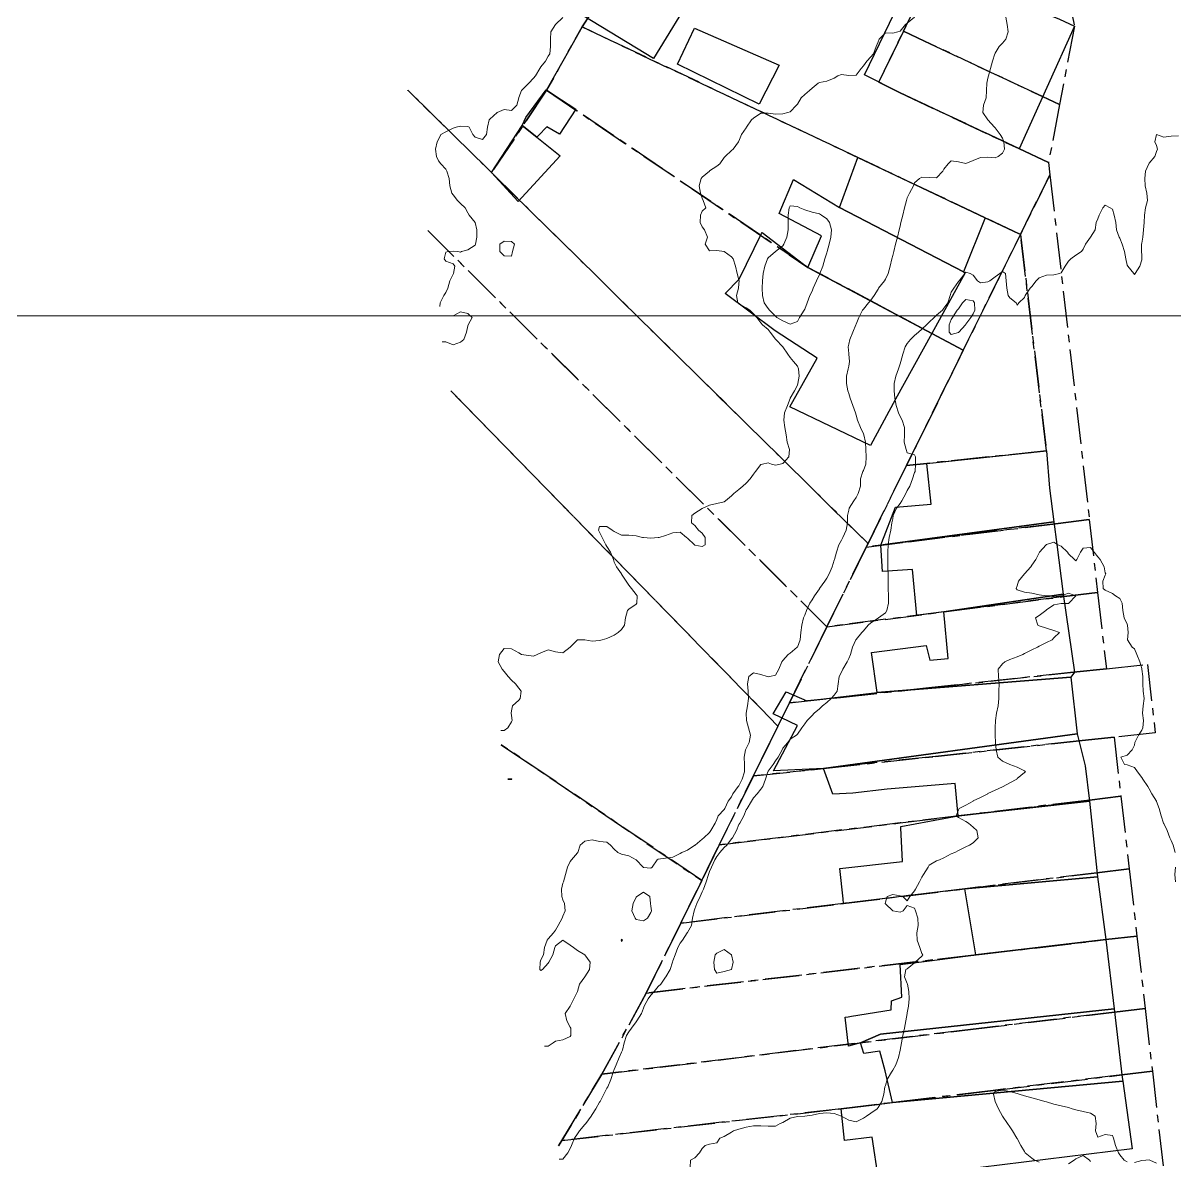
# Model space of a CAD drawing. Header units: centimetres. Extents: x 0 to 642158, y -847 to 649707.
# Drawn here: x 615771.9 to 615850.5, y 621129.7 to 621207.4 of the extents above; entities that cross this region are included whole.
import ezdxf

# ---------------------------------------------------------------- set-up
doc = ezdxf.new("R2010")
doc.units = ezdxf.units.CM
doc.header["$MEASUREMENT"] = 0
doc.linetypes.add('CENTERX2', pattern=[4, 2.5, -0.5, 0.5, -0.5])
doc.layers.add('MEV_grille', color=254, linetype='Continuous', lineweight=9)
doc.layers.add('WAL_topographie 0.5', color=253, linetype='Continuous', lineweight=20)
doc.layers.add('SPW_batiments', color=7, linetype='Continuous')
doc.layers.add('SPW_parcellaire cadastral', color=7, linetype='CENTERX2', lineweight=25, true_color=0xff0542)

# ---------------------------------------------------------------- blocks, each defined once
blk = doc.blocks.new('*U114')
at = {"layer": 'MEV_grille', "transparency": 33554687}
blk.add_lwpolyline([(-1338.461, 0), (1338.461, 0)], dxfattribs=at)
blk = doc.blocks.new('*U115')
at = {"layer": 'MEV_grille', "color": 0, "linetype": 'ByBlock', "lineweight": -2, "transparency": 16777216}
blk.add_blockref('*U114', (0, -1200), dxfattribs=at)

msp = doc.modelspace()

# ---------------------------------------------------------------- linework, layer by layer
at = {"layer": 'SPW_batiments'}
for points in [[(615814.939, 621204.925), (615810.175, 621207.824), (615815.842, 621217.136), (615820.607, 621214.237), (615814.939, 621204.925)], [(615834.048, 621211.08), (615842.624, 621207.623), (615843.655, 621207.131), (615839.878, 621198.777), (615831.712, 621202.61), (615829.327, 621203.82), (615833.059, 621211.545), (615834.048, 621211.08)], [(615823.499, 621204.479), (615822.135, 621201.808), (615816.557, 621204.537), (615817.723, 621207.01), (615823.499, 621204.479)], [(615809.638, 621201.473), (615808.525, 621199.78), (615807.658, 621200.265), (615807.078, 621199.669), (615806.968, 621199.556), (615805.957, 621200.361), (615806.211, 621200.903), (615807.598, 621202.787), (615809.638, 621201.473)], [(615806.968, 621199.556), (615808.568, 621198.282), (615805.701, 621195.17), (615803.875, 621197.145), (615805.957, 621200.361), (615806.968, 621199.556)], [(615827.615, 621194.768), (615828.879, 621198.175), (615837.568, 621194.061), (615836.073, 621190.374), (615827.615, 621194.768)], [(615827.615, 621194.768), (615836.073, 621190.374), (615836.187, 621190.315), (615833.921, 621186.164), (615825.471, 621190.676), (615826.388, 621192.839), (615823.497, 621194.349), (615824.477, 621196.678), (615827.615, 621194.768)], [(615825.471, 621190.676), (615833.921, 621186.164), (615831.436, 621181.677), (615829.747, 621178.529), (615824.242, 621181.166), (615826.087, 621184.482), (615823.225, 621186.335), (615819.83, 621188.902), (615820.779, 621189.88), (615822.31, 621192.983), (615822.343, 621193.049), (615825.471, 621190.676)], [(615841.956, 621175.609), (615842.251, 621173.319), (615830.744, 621171.753), (615830.448, 621171.726), (615830.513, 621171.893), (615831.454, 621174.315), (615833.883, 621174.505), (615833.585, 621177.302), (615841.738, 621178.151), (615841.956, 621175.609)], [(615842.452, 621171.754), (615842.887, 621168.364), (615834.748, 621167.162), (615832.895, 621166.912), (615832.613, 621170.065), (615830.565, 621169.931), (615830.448, 621171.726), (615830.744, 621171.753), (615842.251, 621173.319), (615842.452, 621171.754)], [(615843.663, 621163.049), (615843.415, 621162.712), (615830.192, 621161.667), (615829.816, 621164.393), (615833.535, 621164.865), (615833.777, 621163.879), (615835.046, 621163.982), (615834.748, 621167.162), (615842.887, 621168.364), (615843.663, 621163.049)], [(615843.848, 621158.843), (615826.529, 621156.479), (615823.127, 621156.32), (615824.762, 621159.411), (615823.089, 621160.205), (615823.977, 621161.698), (615825.396, 621161.085), (615830.192, 621161.667), (615843.415, 621162.712), (615843.848, 621158.843)], [(615844.383, 621156.655), (615844.679, 621154.253), (615835.711, 621153.236), (615835.518, 621155.452), (615830.866, 621155.067), (615828.522, 621154.799), (615827.17, 621154.718), (615826.529, 621156.479), (615843.848, 621158.843), (615844.383, 621156.655)], [(615845.216, 621149.08), (615836.173, 621148.265), (615827.903, 621147.262), (615827.867, 621147.584), (615827.635, 621149.65), (615831.914, 621150.117), (615831.801, 621152.424), (615831.796, 621152.526), (615835.711, 621153.236), (615844.679, 621154.253), (615845.216, 621149.08)], [(615845.802, 621144.794), (615836.918, 621143.753), (615836.173, 621148.265), (615845.216, 621149.08), (615845.802, 621144.794)], [(615846.356, 621140.069), (615830.416, 621138.333), (615829.056, 621137.748), (615828.229, 621137.525), (615828.005, 621139.494), (615828.209, 621139.527), (615828.432, 621139.563), (615831.147, 621139.997), (615831.178, 621140.626), (615831.874, 621140.87), (615831.769, 621143.103), (615833.758, 621143.344), (615836.918, 621143.753), (615845.802, 621144.794), (615846.356, 621140.069)], [(615846.917, 621135.393), (615846.947, 621135.144), (615831.235, 621133.674), (615830.743, 621135.836), (615830.378, 621137.172), (615829.288, 621137.034), (615829.056, 621137.748), (615830.416, 621138.333), (615846.356, 621140.069), (615846.917, 621135.393)], [(615847.596, 621130.527), (615837.233, 621129.244), (615830.283, 621128.442), (615829.847, 621131.302), (615827.966, 621131.079), (615827.734, 621133.252), (615831.235, 621133.674), (615846.947, 621135.144), (615847.596, 621130.527)]]:
    msp.add_lwpolyline(points, dxfattribs=at)
at = {"layer": 'SPW_parcellaire cadastral'}
for points in [[(615792.146, 621244.882), (615802.692, 621238.119), (615821.922, 621225.394), (615810.061, 621207.085), (615807.636, 621202.763)], [(615841.885, 621197.833), (615841.98, 621197.003), (615839.969, 621192.925), (615837.569, 621194.062), (615828.88, 621198.176), (615810.061, 621207.085), (615821.922, 621225.394), (615836.597, 621216.088), (615834.051, 621211.079), (615831.984, 621206.8), (615830.305, 621203.325), (615831.713, 621202.61), (615839.856, 621198.787), (615841.885, 621197.833)], [(615831.984, 621206.8), (615834.051, 621211.079), (615836.597, 621216.088), (615841.912, 621213.799), (615842.345, 621213.612), (615843.655, 621207.131), (615842.64, 621201.8), (615841.485, 621202.33), (615833.429, 621206.12), (615831.984, 621206.8)], [(615807.636, 621202.763), (615810.061, 621207.085), (615828.88, 621198.176), (615837.569, 621194.062), (615839.969, 621192.925), (615836.069, 621185.018), (615833.922, 621186.164), (615825.471, 621190.676), (615807.636, 621202.763)], [(615831.984, 621206.8), (615833.429, 621206.12), (615841.485, 621202.33), (615842.64, 621201.8), (615841.885, 621197.833), (615839.856, 621198.787), (615831.713, 621202.61), (615830.305, 621203.325), (615831.984, 621206.8)], [(615798.162, 621202.773), (615803.876, 621197.145), (615829.567, 621171.832), (615829.447, 621171.589)], [(615807.636, 621202.763), (615803.876, 621197.145), (615798.162, 621202.773)], [(615807.636, 621202.763), (615825.471, 621190.676), (615833.922, 621186.164), (615836.069, 621185.018), (615832.193, 621177.157), (615829.567, 621171.832), (615803.876, 621197.145), (615807.636, 621202.763)], [(615829.447, 621171.589), (615829.567, 621171.832), (615832.193, 621177.157), (615833.586, 621177.302), (615841.739, 621178.151), (615839.969, 621192.925), (615841.98, 621197.003), (615844.669, 621173.463), (615842.351, 621173.177), (615832.355, 621171.947), (615829.447, 621171.589)], [(615829.447, 621171.589), (615826.765, 621166.151), (615799.532, 621193.186)], [(615799.532, 621193.186), (615826.765, 621166.151), (615824.204, 621160.957), (615823.422, 621159.372)], [(615832.193, 621177.157), (615836.069, 621185.018), (615839.969, 621192.925), (615841.739, 621178.151), (615833.586, 621177.302), (615832.193, 621177.157)], [(615801.092, 621182.261), (615823.422, 621159.372), (615821.742, 621155.965), (615819.412, 621151.266)], [(615823.422, 621159.372), (615801.092, 621182.261)], [(615845.235, 621168.497), (615842.962, 621168.206), (615834.748, 621167.163), (615826.765, 621166.151), (615829.447, 621171.589), (615832.355, 621171.947), (615842.351, 621173.177), (615844.669, 621173.463), (615845.235, 621168.497)], [(615845.235, 621168.497), (615845.831, 621163.283), (615843.598, 621163.043), (615833.928, 621162.003), (615827.686, 621161.332), (615824.204, 621160.957), (615826.765, 621166.151), (615834.748, 621167.163), (615842.962, 621168.206), (615845.235, 621168.497)], [(615823.422, 621159.372), (615824.204, 621160.957), (615827.686, 621161.332), (615833.928, 621162.003), (615843.598, 621163.043), (615845.831, 621163.283), (615848.635, 621163.584), (615849.168, 621158.914), (615846.364, 621158.613), (615844.172, 621158.377), (615834.166, 621157.301), (615826.529, 621156.48), (615821.742, 621155.965), (615823.422, 621159.372)], [(615819.412, 621151.266), (615818.222, 621148.828), (615804.545, 621158.095)], [(615804.545, 621158.095), (615818.222, 621148.828), (615816.785, 621145.913), (615814.436, 621141.151), (615811.409, 621135.61), (615808.679, 621131.086), (615808.456, 621130.716)], [(615819.412, 621151.266), (615821.742, 621155.965), (615826.529, 621156.48), (615834.166, 621157.301), (615844.172, 621158.377), (615846.364, 621158.613), (615846.825, 621154.584), (615844.671, 621154.323), (615835.791, 621153.246), (615831.762, 621152.758), (615819.412, 621151.266)], [(615818.222, 621148.828), (615819.412, 621151.266), (615831.762, 621152.758), (615835.791, 621153.246), (615844.671, 621154.323), (615846.825, 621154.584), (615847.391, 621149.625), (615845.188, 621149.358), (615835.475, 621148.18), (615827.903, 621147.262), (615816.785, 621145.913), (615818.222, 621148.828)], [(615847.391, 621149.625), (615847.915, 621145.041), (615845.803, 621144.794), (615836.961, 621143.758), (615814.436, 621141.151), (615816.785, 621145.913), (615827.903, 621147.262), (615835.475, 621148.18), (615845.188, 621149.358), (615847.391, 621149.625)], [(615811.409, 621135.61), (615814.436, 621141.151), (615836.961, 621143.758), (615845.803, 621144.794), (615847.915, 621145.041), (615848.479, 621140.104), (615846.382, 621139.851), (615836.557, 621138.666), (615811.409, 621135.61)], [(615811.409, 621135.61), (615836.557, 621138.666), (615846.382, 621139.851), (615848.479, 621140.104), (615848.969, 621135.813), (615846.897, 621135.563), (615838.102, 621134.503), (615827.734, 621133.252), (615808.679, 621131.086), (615811.409, 621135.61)], [(615808.456, 621130.716), (615808.679, 621131.086), (615827.734, 621133.252), (615838.102, 621134.503), (615846.897, 621135.563), (615848.969, 621135.813), (615849.738, 621129.078), (615848.744, 621128.973), (615828.538, 621126.834), (615828.359, 621128.299), (615817.223, 621126.662)]]:
    msp.add_lwpolyline(points, dxfattribs=at)
at = {"layer": 'WAL_topographie 0.5'}
for points in [[(615800.359, 621188), (615800.375, 621188.25), (615800.621, 621188.75), (615800.75, 621188.971), (615800.896, 621189.25), (615801.037, 621189.75), (615801.25, 621190.21), (615801.273, 621190.25), (615801.38, 621190.75), (615801.25, 621190.925), (615800.75, 621191.099), (615800.652, 621191.25), (615800.75, 621191.704), (615800.917, 621191.75), (615801.25, 621191.788), (615801.583, 621191.75), (615801.75, 621191.704), (615801.833, 621191.75), (615802.25, 621191.864), (615802.75, 621192.204), (615802.788, 621192.25), (615802.871, 621192.75), (615802.869, 621193.25), (615802.75, 621193.75), (615802.75, 621193.75), (615802.357, 621194.25), (615802.25, 621194.4), (615802.075, 621194.75), (615801.75, 621195.045), (615801.562, 621195.25), (615801.25, 621195.625), (615801.169, 621195.75), (615801.042, 621196.25), (615800.993, 621196.75), (615800.831, 621197.25), (615800.75, 621197.375), (615800.409, 621197.75), (615800.25, 621197.956), (615800.128, 621198.25), (615800.062, 621198.75), (615800.172, 621199.25), (615800.25, 621199.397), (615800.412, 621199.75), (615800.75, 621199.937), (615801.25, 621200.185), (615801.467, 621200.25), (615801.75, 621200.308), (615802.25, 621200.298), (615802.344, 621200.25), (615802.601, 621199.75), (615802.75, 621199.565), (615803.25, 621199.404), (615803.531, 621199.75), (615803.593, 621200.25), (615803.708, 621200.75), (615803.75, 621200.784), (615804.25, 621201.25), (615804.25, 621201.25), (615804.75, 621201.444), (615805.25, 621201.386), (615805.598, 621201.75), (615805.742, 621202.25), (615805.75, 621202.265), (615805.924, 621202.75), (615806.25, 621203.069), (615806.413, 621203.25), (615806.75, 621203.587), (615806.867, 621203.75), (615807.167, 621204.25), (615807.25, 621204.357), (615807.557, 621204.75), (615807.75, 621205.09), (615807.848, 621205.25), (615807.911, 621205.75), (615807.89, 621206.25), (615807.914, 621206.75), (615808.233, 621207.25), (615808.25, 621207.265), (615808.75, 621207.724)], [(615804.5, 621159.077), (615804.75, 621159.077), (615805, 621159.25), (615805.25, 621159.659), (615805.279, 621159.75), (615805.25, 621160.083), (615805.225, 621160.25), (615805.25, 621160.417), (615805.303, 621160.75), (615805.75, 621161.136), (615805.826, 621161.25), (615805.895, 621161.75), (615805.75, 621161.954), (615805.507, 621162.25), (615805.25, 621162.493), (615805.007, 621162.75), (615804.75, 621163.102), (615804.607, 621163.25), (615804.324, 621163.75), (615804.409, 621164.25), (615804.75, 621164.667), (615805.25, 621164.65), (615805.75, 621164.375), (615805.917, 621164.25), (615806.25, 621164.213), (615806.75, 621164.139), (615806.981, 621164.25), (615807.25, 621164.38), (615807.75, 621164.578), (615808.25, 621164.447), (615808.75, 621164.365), (615809.25, 621164.75), (615809.25, 621164.75), (615809.75, 621165.25), (615809.75, 621165.25), (615810.25, 621165.25), (615810.25, 621165.25), (615810.75, 621165.159), (615811.25, 621165.204), (615811.417, 621165.25), (615811.75, 621165.341), (615812.25, 621165.567), (615812.525, 621165.75), (615812.75, 621165.964), (615812.944, 621166.25), (615813.008, 621166.75), (615813.15, 621167.25), (615813.25, 621167.359), (615813.75, 621167.685), (615813.783, 621167.75), (615813.806, 621168.25), (615813.75, 621168.35), (615813.432, 621168.75), (615813.25, 621168.978), (615813.071, 621169.25), (615812.75, 621169.736), (615812.738, 621169.75), (615812.406, 621170.25), (615812.25, 621170.568), (615812.189, 621170.75), (615811.995, 621171.25), (615811.75, 621171.621), (615811.668, 621171.75), (615811.417, 621172.25), (615811.25, 621172.607), (615811.185, 621172.75), (615811.25, 621172.981), (615811.75, 621172.985), (615812.103, 621172.75), (615812.25, 621172.644), (615812.75, 621172.408), (615813.25, 621172.395), (615813.75, 621172.358), (615814.187, 621172.25), (615814.25, 621172.236), (615814.75, 621172.199), (615815.25, 621172.235), (615815.313, 621172.25), (615815.75, 621172.369), (615816.25, 621172.552), (615816.75, 621172.601), (615817.184, 621172.25), (615817.25, 621172.196), (615817.716, 621171.75), (615817.75, 621171.729), (615818.25, 621171.631), (615818.45, 621171.75), (615818.455, 621172.25), (615818.25, 621172.531), (615817.993, 621172.75), (615817.75, 621173.065), (615817.512, 621173.25), (615817.55, 621173.75), (615817.75, 621173.904), (615818.25, 621174.222), (615818.292, 621174.25), (615818.75, 621174.443), (615819.25, 621174.556), (615819.75, 621174.684), (615819.846, 621174.75), (615820.25, 621175.089), (615820.422, 621175.25), (615820.75, 621175.514), (615821.033, 621175.75), (615821.25, 621175.96), (615821.515, 621176.25), (615821.75, 621176.558), (615821.885, 621176.75), (615822.25, 621177.215), (615822.361, 621177.25), (615822.75, 621177.326), (615822.983, 621177.25), (615823.25, 621177.177), (615823.583, 621177.25), (615823.75, 621177.285), (615824.165, 621177.75), (615824.211, 621178.25), (615824.055, 621178.75), (615823.973, 621179.25), (615823.9, 621179.75), (615823.822, 621180.25), (615823.878, 621180.75), (615824.065, 621181.25), (615824.25, 621181.721), (615824.265, 621181.75), (615824.56, 621182.25), (615824.75, 621182.636), (615824.789, 621182.75), (615824.869, 621183.25), (615824.821, 621183.75), (615824.75, 621183.929), (615824.484, 621184.25), (615824.25, 621184.525), (615824.092, 621184.75), (615823.763, 621185.25), (615823.75, 621185.265), (615823.279, 621185.75), (615823.25, 621185.787), (615822.893, 621186.25), (615822.75, 621186.429), (615822.375, 621186.75), (615822.25, 621186.893), (615821.991, 621187.25), (615821.75, 621187.5), (615821.5, 621187.75), (615821.25, 621187.906), (615820.75, 621188.186), (615820.684, 621188.25), (615820.604, 621188.75), (615820.727, 621189.25), (615820.75, 621189.55), (615820.774, 621189.75), (615820.75, 621189.827), (615820.628, 621190.25), (615820.516, 621190.75), (615820.363, 621191.25), (615820.25, 621191.393), (615819.75, 621191.75), (615819.75, 621191.75), (615819.25, 621191.833), (615818.75, 621191.8), (615818.45, 621192.25), (615818.62, 621192.75), (615818.408, 621193.25), (615818.25, 621193.438), (615818.103, 621193.75), (615818.129, 621194.25), (615818.25, 621194.509), (615818.5, 621194.75), (615818.317, 621195.25), (615818.25, 621195.409), (615818.14, 621195.75), (615818.051, 621196.25), (615818.174, 621196.75), (615818.25, 621196.828), (615818.74, 621197.25), (615818.75, 621197.259), (615819.25, 621197.594), (615819.458, 621197.75), (615819.75, 621198.174), (615819.816, 621198.25), (615820.25, 621198.662), (615820.359, 621198.75), (615820.735, 621199.25), (615820.75, 621199.283), (615820.925, 621199.75), (615821.25, 621200.198), (615821.285, 621200.25), (615821.609, 621200.75), (615821.75, 621200.872), (615822.25, 621201.196), (615822.75, 621201.206), (615823.25, 621201.128), (615823.75, 621201.164), (615824.107, 621201.25), (615824.25, 621201.288), (615824.694, 621201.75), (615824.75, 621201.825), (615825.008, 621202.25), (615825.25, 621202.485), (615825.571, 621202.75), (615825.75, 621202.906), (615826.173, 621203.25), (615826.25, 621203.303), (615826.75, 621203.391), (615827.25, 621203.602), (615827.516, 621203.75), (615827.75, 621203.833), (615828.25, 621203.782), (615828.75, 621203.785), (615829.107, 621204.25), (615829.25, 621204.44), (615829.486, 621204.75), (615829.75, 621205.04), (615829.948, 621205.25), (615830.113, 621205.75), (615830.25, 621206.077), (615830.333, 621206.25), (615830.75, 621206.691), (615831.25, 621206.662), (615831.6, 621206.75), (615831.75, 621206.788), (615832.133, 621207.25), (615832.25, 621207.343), (615832.74, 621207.75)], [(615807.5, 621137.529), (615807.75, 621137.529), (615808.076, 621137.75), (615808.25, 621137.864), (615808.75, 621137.967), (615809.25, 621138.185), (615809.293, 621138.25), (615809.292, 621138.75), (615809.25, 621138.821), (615809.01, 621139.25), (615808.908, 621139.75), (615809.25, 621140.25), (615809.25, 621140.25), (615809.5, 621140.75), (615809.75, 621141.25), (615809.75, 621141.25), (615809.883, 621141.75), (615810.25, 621142.25), (615810.25, 621142.25), (615810.573, 621142.75), (615810.603, 621143.25), (615810.25, 621143.75), (615810.25, 621143.75), (615809.75, 621144.056), (615809.481, 621144.25), (615809.25, 621144.417), (615808.75, 621144.75), (615808.25, 621144.375), (615808.194, 621144.25), (615808.068, 621143.75), (615807.783, 621143.25), (615807.75, 621143.188), (615807.361, 621142.75), (615807.25, 621142.694), (615807.173, 621142.75), (615807.187, 621143.25), (615807.25, 621143.417), (615807.432, 621143.75), (615807.5, 621144.25), (615807.667, 621144.75), (615807.75, 621144.85), (615808.103, 621145.25), (615808.25, 621145.442), (615808.424, 621145.75), (615808.706, 621146.25), (615808.75, 621146.393), (615808.897, 621146.75), (615808.861, 621147.25), (615808.75, 621147.5), (615808.681, 621147.75), (615808.66, 621148.25), (615808.75, 621148.639), (615808.78, 621148.75), (615808.926, 621149.25), (615809.062, 621149.75), (615809.25, 621150.125), (615809.341, 621150.25), (615809.75, 621150.724), (615809.772, 621150.75), (615809.927, 621151.25), (615810.25, 621151.512), (615810.75, 621151.598), (615811.25, 621151.49), (615811.75, 621151.446), (615812, 621151.25), (615812.25, 621150.969), (615812.484, 621150.75), (615812.75, 621150.617), (615813.25, 621150.521), (615813.75, 621150.25), (615813.75, 621150.25), (615814.228, 621149.75), (615814.25, 621149.708), (615814.75, 621149.667), (615814.827, 621149.75), (615815.183, 621150.25), (615815.25, 621150.298), (615815.75, 621150.357), (615816.25, 621150.426), (615816.75, 621150.683), (615816.861, 621150.75), (615817.25, 621150.909), (615817.75, 621151.233), (615817.769, 621151.25), (615818.25, 621151.648), (615818.353, 621151.75), (615818.75, 621152.118), (615818.85, 621152.25), (615819.129, 621152.75), (615819.25, 621152.993), (615819.346, 621153.25), (615819.75, 621153.682), (615819.787, 621153.75), (615820.018, 621154.25), (615820.25, 621154.536), (615820.35, 621154.75), (615820.715, 621155.25), (615820.75, 621155.298), (615820.99, 621155.75), (615821.134, 621156.25), (615821.146, 621156.75), (615821.112, 621157.25), (615821.207, 621157.75), (615821.25, 621157.85), (615821.464, 621158.25), (615821.548, 621158.75), (615821.414, 621159.25), (615821.274, 621159.75), (615821.261, 621160.25), (615821.348, 621160.75), (615821.406, 621161.25), (615821.378, 621161.75), (615821.333, 621162.25), (615821.431, 621162.75), (615821.75, 621163.006), (615822.25, 621162.895), (615822.678, 621162.75), (615822.75, 621162.73), (615822.857, 621162.75), (615823.25, 621162.848), (615823.487, 621163.25), (615823.687, 621163.75), (615823.75, 621163.857), (615824.108, 621164.25), (615824.25, 621164.354), (615824.743, 621164.75), (615824.75, 621164.764), (615824.927, 621165.25), (615824.988, 621165.75), (615825.047, 621166.25), (615825.173, 621166.75), (615825.25, 621166.936), (615825.369, 621167.25), (615825.605, 621167.75), (615825.75, 621167.977), (615825.905, 621168.25), (615826.25, 621168.745), (615826.254, 621168.75), (615826.614, 621169.25), (615826.75, 621169.464), (615826.915, 621169.75), (615827.112, 621170.25), (615827.25, 621170.687), (615827.269, 621170.75), (615827.41, 621171.25), (615827.583, 621171.75), (615827.75, 621172.07), (615827.845, 621172.25), (615828.081, 621172.75), (615828.176, 621173.25), (615828.178, 621173.75), (615828.25, 621174.112), (615828.287, 621174.25), (615828.603, 621174.75), (615828.75, 621174.963), (615828.901, 621175.25), (615829.045, 621175.75), (615829.063, 621176.25), (615829.216, 621176.75), (615829.25, 621176.81), (615829.411, 621177.25), (615829.446, 621177.75), (615829.419, 621178.25), (615829.393, 621178.75), (615829.282, 621179.25), (615829.25, 621179.325), (615829.048, 621179.75), (615828.858, 621180.25), (615828.75, 621180.6), (615828.702, 621180.75), (615828.533, 621181.25), (615828.359, 621181.75), (615828.25, 621182.079), (615828.193, 621182.25), (615828.089, 621182.75), (615828.107, 621183.25), (615828.217, 621183.75), (615828.25, 621183.941), (615828.307, 621184.25), (615828.255, 621184.75), (615828.25, 621184.796), (615828.202, 621185.25), (615828.25, 621185.442), (615828.329, 621185.75), (615828.536, 621186.25), (615828.731, 621186.75), (615828.75, 621186.799), (615828.935, 621187.25), (615829.191, 621187.75), (615829.25, 621187.835), (615829.601, 621188.25), (615829.75, 621188.433), (615829.983, 621188.75), (615830.25, 621189.201), (615830.284, 621189.25), (615830.682, 621189.75), (615830.75, 621189.869), (615830.938, 621190.25), (615831.081, 621190.75), (615831.194, 621191.25), (615831.25, 621191.477), (615831.318, 621191.75), (615831.452, 621192.25), (615831.572, 621192.75), (615831.688, 621193.25), (615831.75, 621193.489), (615831.818, 621193.75), (615831.943, 621194.25), (615832.057, 621194.75), (615832.192, 621195.25), (615832.25, 621195.422), (615832.406, 621195.75), (615832.662, 621196.25), (615832.75, 621196.442), (615833.07, 621196.75), (615833.25, 621196.835), (615833.75, 621196.804), (615834.25, 621196.798), (615834.662, 621197.25), (615834.75, 621197.372), (615835.037, 621197.75), (615835.25, 621197.945), (615835.75, 621197.883), (615836.25, 621197.765), (615836.75, 621197.972), (615837.25, 621198.175), (615837.75, 621198.202), (615838.25, 621198.164), (615838.444, 621198.25), (615838.75, 621198.479), (615838.87, 621198.75), (615838.827, 621199.25), (615838.75, 621199.492), (615838.587, 621199.75), (615838.25, 621200.21), (615838.208, 621200.25), (615837.75, 621200.75), (615837.75, 621200.75), (615837.404, 621201.25), (615837.458, 621201.75), (615837.635, 621202.25), (615837.662, 621202.75), (615837.672, 621203.25), (615837.75, 621203.596), (615837.786, 621203.75), (615837.929, 621204.25), (615838.071, 621204.75), (615838.223, 621205.25), (615838.25, 621205.3), (615838.515, 621205.75), (615838.75, 621205.99), (615838.97, 621206.25), (615839.128, 621206.75), (615839.07, 621207.25), (615838.963, 621207.75)], [(615808.5, 621129.803), (615808.75, 621129.803), (615809.089, 621130.25), (615809.25, 621130.544), (615809.342, 621130.75), (615809.537, 621131.25), (615809.75, 621131.549), (615809.882, 621131.75), (615810.25, 621132.173), (615810.309, 621132.25), (615810.67, 621132.75), (615810.75, 621132.871), (615810.987, 621133.25), (615811.25, 621133.693), (615811.286, 621133.75), (615811.549, 621134.25), (615811.75, 621134.652), (615811.809, 621134.75), (615812.007, 621135.25), (615812.168, 621135.75), (615812.25, 621135.927), (615812.378, 621136.25), (615812.593, 621136.75), (615812.75, 621137.118), (615812.805, 621137.25), (615812.919, 621137.75), (615813.084, 621138.25), (615813.25, 621138.505), (615813.42, 621138.75), (615813.75, 621139.192), (615813.8, 621139.25), (615814.113, 621139.75), (615814.25, 621140.117), (615814.3, 621140.25), (615814.559, 621140.75), (615814.75, 621141.011), (615814.983, 621141.25), (615815.25, 621141.604), (615815.438, 621141.75), (615815.75, 621142.236), (615815.769, 621142.25), (615816.071, 621142.75), (615816.223, 621143.25), (615816.25, 621143.35), (615816.409, 621143.75), (615816.594, 621144.25), (615816.75, 621144.562), (615816.903, 621144.75), (615817.236, 621145.25), (615817.25, 621145.274), (615817.513, 621145.75), (615817.59, 621146.25), (615817.697, 621146.75), (615817.75, 621146.889), (615817.883, 621147.25), (615818.103, 621147.75), (615818.25, 621148.054), (615818.35, 621148.25), (615818.527, 621148.75), (615818.677, 621149.25), (615818.75, 621149.436), (615818.888, 621149.75), (615819.109, 621150.25), (615819.25, 621150.476), (615819.462, 621150.75), (615819.75, 621151.075), (615819.927, 621151.25), (615820.25, 621151.683), (615820.314, 621151.75), (615820.587, 621152.25), (615820.75, 621152.654), (615820.824, 621152.75), (615821.097, 621153.25), (615821.25, 621153.657), (615821.328, 621153.75), (615821.622, 621154.25), (615821.75, 621154.481), (615822.002, 621154.75), (615822.25, 621155.058), (615822.387, 621155.25), (615822.575, 621155.75), (615822.729, 621156.25), (615822.75, 621156.286), (615823.091, 621156.75), (615823.25, 621156.992), (615823.43, 621157.25), (615823.699, 621157.75), (615823.75, 621157.872), (615824.097, 621158.25), (615824.25, 621158.471), (615824.692, 621158.75), (615824.75, 621158.826), (615825.042, 621159.25), (615825.25, 621159.52), (615825.413, 621159.75), (615825.75, 621160.1), (615825.882, 621160.25), (615826.25, 621160.554), (615826.451, 621160.75), (615826.75, 621160.975), (615827.064, 621161.25), (615827.25, 621161.47), (615827.456, 621161.75), (615827.539, 621162.25), (615827.605, 621162.75), (615827.75, 621163.052), (615827.847, 621163.25), (615828.15, 621163.75), (615828.25, 621163.977), (615828.363, 621164.25), (615828.515, 621164.75), (615828.727, 621165.25), (615828.75, 621165.288), (615829.137, 621165.75), (615829.25, 621165.88), (615829.578, 621166.25), (615829.75, 621166.419), (615830.25, 621166.728), (615830.29, 621166.75), (615830.75, 621167.1), (615830.856, 621167.25), (615830.963, 621167.75), (615830.966, 621168.25), (615830.953, 621168.75), (615830.942, 621169.25), (615830.932, 621169.75), (615830.931, 621170.25), (615830.931, 621170.75), (615830.925, 621171.25), (615830.942, 621171.75), (615831.021, 621172.25), (615831.118, 621172.75), (615831.193, 621173.25), (615831.25, 621173.523), (615831.29, 621173.75), (615831.518, 621174.25), (615831.75, 621174.569), (615831.869, 621174.75), (615832.153, 621175.25), (615832.25, 621175.456), (615832.421, 621175.75), (615832.611, 621176.25), (615832.75, 621176.667), (615832.778, 621176.75), (615832.804, 621177.25), (615832.8, 621177.75), (615832.75, 621177.893), (615832.25, 621178.012), (615832.161, 621178.25), (615832.03, 621178.75), (615832.059, 621179.25), (615832.064, 621179.75), (615831.887, 621180.25), (615831.75, 621180.491), (615831.642, 621180.75), (615831.484, 621181.25), (615831.397, 621181.75), (615831.351, 621182.25), (615831.348, 621182.75), (615831.466, 621183.25), (615831.639, 621183.75), (615831.75, 621184.083), (615831.811, 621184.25), (615831.947, 621184.75), (615832.102, 621185.25), (615832.25, 621185.492), (615832.457, 621185.75), (615832.75, 621186.018), (615833.021, 621186.25), (615833.25, 621186.461), (615833.564, 621186.75), (615833.75, 621186.938), (615834.091, 621187.25), (615834.25, 621187.406), (615834.65, 621187.75), (615834.75, 621187.891), (615835.019, 621188.25), (615835.166, 621188.75), (615835.25, 621188.981), (615835.417, 621189.25), (615835.75, 621189.702), (615835.793, 621189.75), (615836.179, 621190.25), (615836.25, 621190.347), (615836.542, 621190.25), (615836.75, 621190.146), (615837.038, 621189.75), (615837.25, 621189.618), (615837.75, 621189.701), (615837.882, 621189.75), (615838.25, 621190.042), (615838.562, 621190.25), (615838.75, 621190.393), (615838.95, 621190.25), (615838.987, 621189.75), (615839.036, 621189.25), (615839.131, 621188.75), (615839.25, 621188.594), (615839.673, 621188.25), (615839.75, 621188.107), (615839.85, 621188.25), (615840.25, 621188.613), (615840.288, 621188.75), (615840.641, 621189.25), (615840.75, 621189.364), (615841.043, 621189.75), (615841.25, 621189.957), (615841.75, 621190.155), (615842.25, 621190.165), (615842.639, 621190.25), (615842.75, 621190.3), (615843.015, 621190.75), (615843.25, 621191.098), (615843.417, 621191.25), (615843.75, 621191.5), (615844.139, 621191.75), (615844.25, 621191.917), (615844.41, 621192.25), (615844.75, 621192.75), (615844.75, 621192.75), (615845.072, 621193.25), (615845.145, 621193.75), (615845.25, 621194), (615845.337, 621194.25), (615845.591, 621194.75), (615845.75, 621194.917), (615846.1, 621194.75), (615846.25, 621194.65), (615846.375, 621194.25), (615846.481, 621193.75), (615846.523, 621193.25), (615846.7, 621192.75), (615846.75, 621192.667), (615846.906, 621192.25), (615847.064, 621191.75), (615847.157, 621191.25), (615847.25, 621190.833), (615847.29, 621190.75), (615847.704, 621190.25), (615847.75, 621190.194), (615847.796, 621190.25), (615848.109, 621190.75), (615848.25, 621191.2), (615848.26, 621191.25), (615848.25, 621191.5), (615848.234, 621191.75), (615848.235, 621192.25), (615848.25, 621192.321), (615848.311, 621192.75), (615848.368, 621193.25), (615848.42, 621193.75), (615848.439, 621194.25), (615848.513, 621194.75), (615848.644, 621195.25), (615848.602, 621195.75), (615848.491, 621196.25), (615848.466, 621196.75), (615848.492, 621197.25), (615848.73, 621197.75), (615848.75, 621197.781), (615849.145, 621198.25), (615849.25, 621198.583), (615849.327, 621198.75), (615849.25, 621199), (615849.15, 621199.25), (615849.25, 621199.75), (615849.25, 621199.75), (615849.25, 621199.75), (615849.75, 621199.571), (615850.25, 621199.631), (615850.75, 621199.655)], [(615824.75, 621186.993), (615824.892, 621187.25), (615825.203, 621187.75), (615825.25, 621187.829), (615825.41, 621188.25), (615825.608, 621188.75), (615825.75, 621189.064), (615825.829, 621189.25), (615826.042, 621189.75), (615826.25, 621190.197), (615826.277, 621190.25), (615826.487, 621190.75), (615826.624, 621191.25), (615826.75, 621191.664), (615826.779, 621191.75), (615826.924, 621192.25), (615827.03, 621192.75), (615827.078, 621193.25), (615826.936, 621193.75), (615826.75, 621193.994), (615826.393, 621194.25), (615826.25, 621194.326), (615825.75, 621194.454), (615825.25, 621194.614), (615824.924, 621194.75), (615824.75, 621194.825), (615824.25, 621194.871), (615824.186, 621194.75), (615824.11, 621194.25), (615824.11, 621193.75), (615824.117, 621193.25), (615824.037, 621192.75), (615823.813, 621192.25), (615823.75, 621192.157), (615823.25, 621191.75), (615823.25, 621191.75), (615822.75, 621191.318), (615822.702, 621191.25), (615822.517, 621190.75), (615822.412, 621190.25), (615822.361, 621189.75), (615822.338, 621189.25), (615822.361, 621188.75), (615822.472, 621188.25), (615822.75, 621187.865), (615822.838, 621187.75), (615823.25, 621187.338), (615823.35, 621187.25), (615823.75, 621187.028), (615824.25, 621186.8), (615824.75, 621186.993)], [(615805.25, 621191.45), (615805.304, 621191.75), (615805.442, 621192.25), (615805.25, 621192.442), (615804.75, 621192.475), (615804.45, 621192.25), (615804.438, 621191.75), (615804.75, 621191.456), (615805.25, 621191.45)], [(615835.75, 621186.233), (615835.77, 621186.25), (615836.212, 621186.75), (615836.25, 621186.796), (615836.573, 621187.25), (615836.75, 621187.512), (615836.848, 621187.75), (615836.832, 621188.25), (615836.75, 621188.404), (615836.25, 621188.492), (615836.023, 621188.25), (615835.75, 621187.859), (615835.661, 621187.75), (615835.331, 621187.25), (615835.25, 621187.131), (615835.099, 621186.75), (615835.112, 621186.25), (615835.25, 621186.088), (615835.75, 621186.233)], [(615800.5, 621185.592), (615800.75, 621185.592), (615801.25, 621185.393), (615801.75, 621185.569), (615801.982, 621185.75), (615802.167, 621186.25), (615802.25, 621186.694), (615802.286, 621186.75), (615802.544, 621187.25), (615802.25, 621187.528), (615801.75, 621187.636), (615801.25, 621187.361), (615800.75, 621187.379), (615800.5, 621187.379)], [(615817.427, 621129.25), (615817.45, 621129.75), (615817.75, 621129.9), (615818.068, 621130.25), (615818.25, 621130.536), (615818.464, 621130.75), (615818.75, 621130.845), (615819.25, 621130.925), (615819.46, 621131.25), (615819.75, 621131.364), (615820.25, 621131.653), (615820.387, 621131.75), (615820.75, 621131.863), (615821.25, 621131.99), (615821.75, 621132.08), (615822.25, 621132.089), (615822.75, 621132.06), (615823.25, 621132.053), (615823.581, 621132.25), (615823.75, 621132.32), (615824.25, 621132.612), (615824.75, 621132.725), (615825.25, 621132.75), (615825.25, 621132.75), (615825.75, 621132.821), (615826.25, 621132.927), (615826.75, 621132.964), (615827.25, 621132.918), (615827.75, 621132.757), (615827.763, 621132.75), (615828.25, 621132.465), (615828.75, 621132.367), (615829.25, 621132.618), (615829.469, 621132.75), (615829.75, 621132.956), (615830.187, 621133.25), (615830.25, 621133.337), (615830.517, 621133.75), (615830.642, 621134.25), (615830.724, 621134.75), (615830.75, 621134.85), (615830.885, 621135.25), (615831.167, 621135.75), (615831.25, 621135.89), (615831.46, 621136.25), (615831.641, 621136.75), (615831.75, 621137.25), (615831.75, 621137.25), (615831.851, 621137.75), (615831.95, 621138.25), (615832.047, 621138.75), (615832.146, 621139.25), (615832.243, 621139.75), (615832.25, 621139.792), (615832.322, 621140.25), (615832.369, 621140.75), (615832.358, 621141.25), (615832.264, 621141.75), (615832.25, 621141.806), (615832.068, 621142.25), (615832.157, 621142.75), (615832.25, 621142.807), (615832.75, 621143.215), (615832.795, 621143.25), (615833.25, 621143.667), (615833.305, 621143.75), (615833.25, 621143.854), (615833.103, 621144.25), (615832.917, 621144.75), (615832.908, 621145.25), (615832.982, 621145.75), (615832.964, 621146.25), (615832.806, 621146.75), (615832.75, 621146.934), (615832.25, 621147.125), (615831.964, 621146.75), (615831.75, 621146.675), (615831.25, 621146.75), (615831.25, 621146.75), (615830.75, 621147.23), (615830.736, 621147.25), (615830.75, 621147.35), (615830.875, 621147.75), (615831.25, 621147.87), (615831.75, 621147.793), (615831.932, 621147.75), (615832.25, 621147.432), (615832.425, 621147.75), (615832.75, 621148.132), (615832.798, 621148.25), (615833.083, 621148.75), (615833.25, 621149.068), (615833.364, 621149.25), (615833.669, 621149.75), (615833.75, 621149.875), (615834.25, 621150.167), (615834.45, 621150.25), (615834.75, 621150.387), (615835.25, 621150.641), (615835.5, 621150.75), (615835.75, 621150.869), (615836.25, 621151.131), (615836.5, 621151.25), (615836.75, 621151.406), (615837.094, 621151.75), (615836.989, 621152.25), (615836.75, 621152.47), (615836.416, 621152.75), (615836.25, 621152.847), (615835.75, 621153.132), (615835.59, 621153.25), (615835.75, 621153.65), (615835.788, 621153.75), (615836.25, 621153.972), (615836.734, 621154.25), (615836.75, 621154.257), (615837.25, 621154.489), (615837.736, 621154.75), (615837.75, 621154.758), (615838.25, 621154.996), (615838.75, 621155.227), (615838.798, 621155.25), (615839.25, 621155.505), (615839.715, 621155.75), (615839.75, 621155.796), (615840.25, 621156.203), (615840.318, 621156.25), (615840.25, 621156.313), (615839.75, 621156.573), (615839.25, 621156.75), (615839.25, 621156.75), (615838.75, 621156.981), (615838.417, 621157.25), (615838.31, 621157.75), (615838.268, 621158.25), (615838.25, 621158.749), (615838.25, 621158.75), (615838.25, 621159.25), (615838.25, 621159.251), (615838.268, 621159.75), (615838.346, 621160.25), (615838.446, 621160.75), (615838.492, 621161.25), (615838.5, 621161.75), (615838.508, 621162.25), (615838.477, 621162.75), (615838.46, 621163.25), (615838.75, 621163.625), (615838.9, 621163.75), (615839.25, 621163.906), (615839.75, 621164.103), (615840.125, 621164.25), (615840.25, 621164.319), (615840.75, 621164.583), (615841.132, 621164.75), (615841.25, 621164.813), (615841.75, 621165.074), (615842.125, 621165.25), (615842.25, 621165.393), (615842.635, 621165.75), (615842.25, 621165.889), (615841.75, 621166.042), (615841.25, 621166.207), (615841.162, 621166.25), (615840.991, 621166.75), (615841.25, 621166.917), (615841.702, 621167.25), (615841.75, 621167.308), (615842.25, 621167.653), (615842.75, 621167.74), (615843.25, 621167.737), (615843.276, 621167.75), (615843.75, 621168.25), (615843.25, 621168.432), (615842.75, 621168.25), (615842.75, 621168.249), (615842.25, 621168.194), (615841.998, 621168.25), (615841.75, 621168.265), (615841.25, 621168.336), (615840.75, 621168.436), (615840.25, 621168.516), (615839.75, 621168.673), (615839.667, 621168.75), (615839.75, 621168.95), (615839.838, 621169.25), (615840.24, 621169.75), (615840.25, 621169.762), (615840.679, 621170.25), (615840.75, 621170.363), (615841.029, 621170.75), (615841.25, 621171.202), (615841.279, 621171.25), (615841.729, 621171.75), (615841.75, 621171.763), (615842.25, 621171.921), (615842.521, 621171.75), (615842.75, 621171.652), (615843.175, 621171.25), (615843.25, 621171.132), (615843.656, 621170.75), (615843.75, 621170.659), (615843.827, 621170.75), (615844.059, 621171.25), (615844.25, 621171.521), (615844.75, 621171.562), (615845.006, 621171.25), (615845.25, 621170.923), (615845.402, 621170.75), (615845.672, 621170.25), (615845.75, 621169.834), (615845.792, 621169.75), (615845.75, 621169.667), (615845.583, 621169.25), (615845.603, 621168.75), (615845.75, 621168.636), (615846.25, 621168.425), (615846.456, 621168.25), (615846.75, 621168.071), (615846.908, 621167.75), (615846.962, 621167.25), (615847.054, 621166.75), (615847.25, 621166.315), (615847.27, 621166.25), (615847.327, 621165.75), (615847.267, 621165.25), (615847.583, 621164.75), (615847.75, 621164.653), (615847.917, 621164.25), (615848.12, 621163.75), (615848.25, 621163.304), (615848.262, 621163.25), (615848.326, 621162.75), (615848.324, 621162.25), (615848.341, 621161.75), (615848.402, 621161.25), (615848.347, 621160.75), (615848.297, 621160.25), (615848.373, 621159.75), (615848.329, 621159.25), (615848.25, 621159.102), (615848.025, 621158.75), (615847.786, 621158.25), (615847.75, 621158.068), (615847.604, 621157.75), (615847.25, 621157.381), (615846.821, 621157.25), (615847.063, 621156.75), (615847.25, 621156.722), (615847.75, 621156.545), (615847.952, 621156.25), (615848.25, 621155.855), (615848.325, 621155.75), (615848.661, 621155.25), (615848.75, 621155.094), (615848.927, 621154.75), (615849.242, 621154.25), (615849.25, 621154.233), (615849.434, 621153.75), (615849.561, 621153.25), (615849.736, 621152.75), (615849.75, 621152.718), (615849.98, 621152.25), (615850.173, 621151.75), (615850.25, 621151.56), (615850.384, 621151.25), (615850.528, 621150.75)], [(615805, 621155.72), (615805.25, 621155.72), (615805.259, 621155.75), (615805.25, 621155.777), (615805, 621155.777)], [(615850.558, 621149.75), (615850.5, 621149.25), (615850.561, 621148.75)], [(615814.25, 621146.077), (615814.531, 621146.25), (615814.75, 621146.639), (615814.79, 621146.75), (615814.75, 621147.083), (615814.726, 621147.25), (615814.679, 621147.75), (615814.25, 621148.036), (615813.788, 621147.75), (615813.75, 621147.7), (615813.536, 621147.25), (615813.445, 621146.75), (615813.673, 621146.25), (615813.75, 621146.179), (615814.25, 621146.077)], [(615812.75, 621144.667), (615812.821, 621144.75), (615812.75, 621144.821), (615812.725, 621144.75), (615812.75, 621144.667)], [(615819.75, 621142.631), (615820.25, 621142.75), (615820.25, 621142.75), (615820.365, 621143.25), (615820.25, 621143.75), (615820.25, 621143.75), (615819.75, 621144.118), (615819.25, 621143.868), (615819.145, 621143.75), (615819.054, 621143.25), (615819.083, 621142.75), (615819.25, 621142.5), (615819.75, 621142.631)], [(615841.25, 621129.602), (615840.917, 621129.75), (615840.75, 621129.878), (615840.302, 621130.25), (615840.25, 621130.329), (615840, 621130.75), (615839.75, 621131.221), (615839.733, 621131.25), (615839.417, 621131.75), (615839.25, 621132.012), (615839.077, 621132.25), (615838.75, 621132.75), (615838.75, 621132.75), (615838.469, 621133.25), (615838.25, 621133.75), (615838.25, 621133.75), (615838.132, 621134.25), (615838.25, 621134.432), (615838.75, 621134.521), (615839.25, 621134.429), (615839.75, 621134.286), (615839.875, 621134.25), (615840.25, 621134.139), (615840.75, 621134), (615841.25, 621133.861), (615841.625, 621133.75), (615841.75, 621133.714), (615842.25, 621133.571), (615842.75, 621133.454), (615843.25, 621133.327), (615843.5, 621133.25), (615843.75, 621133.173), (615844.25, 621133.054), (615844.75, 621132.961), (615845.073, 621132.75), (615845.143, 621132.25), (615845.091, 621131.75), (615845.25, 621131.312), (615845.75, 621131.5), (615846.25, 621131.417), (615846.318, 621131.25), (615846.446, 621130.75), (615846.654, 621130.25), (615846.75, 621130.118), (615847.042, 621129.75), (615847.25, 621129.639)], [(615844.75, 621129.659), (615844.683, 621129.75), (615844.25, 621130.059), (615843.75, 621129.845), (615843.629, 621129.75), (615843.25, 621129.5)], [(615847.75, 621129.575), (615848.25, 621129.722), (615848.536, 621129.75), (615848.75, 621129.764), (615848.788, 621129.75), (615849.25, 621129.542)]]:
    msp.add_lwpolyline(points, dxfattribs=at)

# ---------------------------------------------------------------- block references
at = {"layer": 'MEV_grille', "transparency": 33554687}
msp.add_blockref('*U115', (616669.481, 622387.381), dxfattribs=at)

doc.saveas('drawing.dxf')
